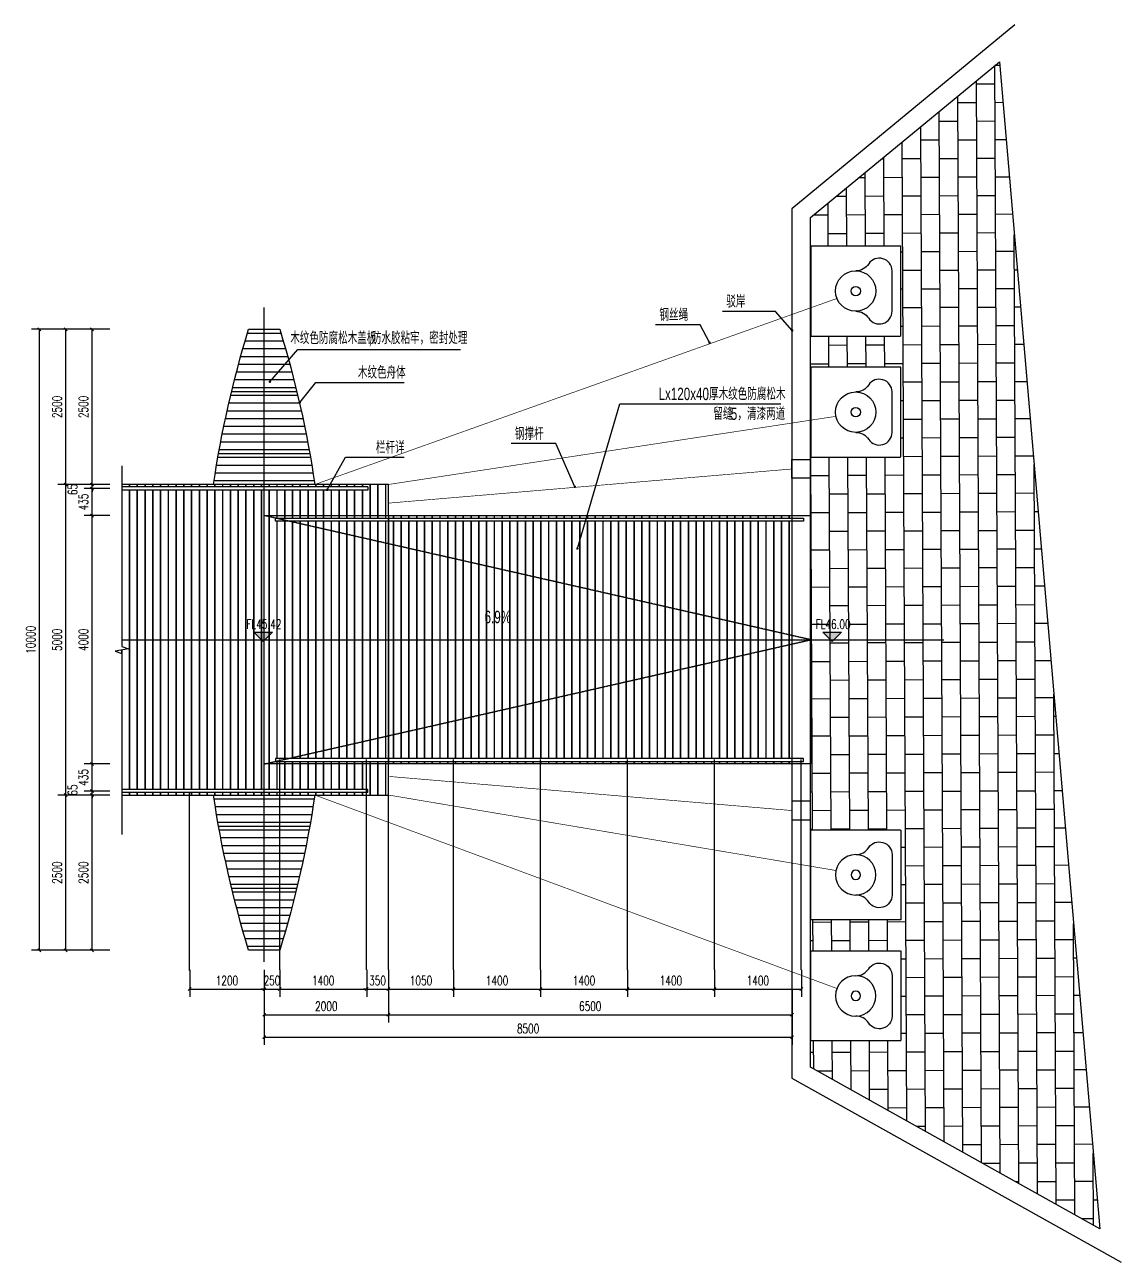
# Model space of a CAD drawing. Extents: x 1332 to 175445, y 256143 to 386027.
# Drawn here: x 98313 to 115971, y 284776 to 304703 of the extents above; entities that cross this region are included whole.
import ezdxf

# ---------------------------------------------------------------- set-up
doc = ezdxf.new("R2010")
doc.units = 0
doc.header["$LTSCALE"] = 10
doc.header["$MEASUREMENT"] = 0
doc.linetypes.add('DASH', pattern=[0.35, 0.25, -0.1])
doc.linetypes.add('DOTE', pattern=[2.42, 2, -0.2, 0.02, -0.2])
for name, color, linetype in [('0-立面细', 2, 'Continuous'), ('00-Palm-波打线', 11, 'Continuous'), ('00-园建', 4, 'Continuous'), ('00-填充', 8, 'Continuous'), ('00-立面细', 2, 'Continuous'), ('DIM_ELEV', 3, 'Continuous'), ('DIM_LEAD', 3, 'Continuous'), ('DIM_SYMB', 3, 'Continuous'), ('DOTE', 1, 'DOTE'), ('HD-05铺装分隔线', 33, 'Continuous'), ('HD-11填充', 8, 'Continuous'), ('PUB_DIM', 3, 'Continuous'), ('PUB_TEXT', 7, 'Continuous')]:
    doc.layers.add(name, color=color, linetype=linetype)
doc.styles.add('_TCH_DIM', font='SIMPLEX', dxfattribs={"bigfont": 'GBCBIG'})
doc.styles.add('_TCH_DIM_T3', font='SIMPLEX', dxfattribs={"width": 0.705882, "bigfont": 'GBCBIG'})
doc.styles.add('PALMstyle', font='HAIWENRS', dxfattribs={"width": 0.7, "bigfont": 'HZTXT'})
doc.dimstyles.new('_TCH_ARCH&&50', dxfattribs={"dimtxt": 148.75, "dimasz": 50, "dimexe": 125, "dimexo": 150, "dimgap": 63.125, "dimtad": 1, "dimdec": 0, "dimrnd": 5, "dimzin": 0, "dimdsep": 46, "dimtxsty": '_TCH_DIM_T3', "dimblk": 'ARCHTICK', "dimcen": 0.09, "dimclrt": 7, "dimazin": 2, "dimtfac": 1, "dimtdec": 0, "dimtix": 1, "dimtmove": 2, "dimatfit": 3, "dimfxl": 0, "dimtolj": 1, "dimtzin": 0, "dimarcsym": 0})

# ---------------------------------------------------------------- blocks, each defined once
blk = doc.blocks.new('xcz')
at = {"layer": '00-园建'}
blk.add_lwpolyline([(0, -325, -0.252264), (209, -438, 0.744244), (585, -325), (585, 325, 0.744244), (209, 438, -0.252264), (0, 325, 11.247225)], format="xyb", dxfattribs=at)
for radius in [325, 75]:
    blk.add_circle((0, 0), radius, dxfattribs=at)
blk = doc.blocks.new('_ArchTick')
at = {"color": 0, "linetype": 'ByBlock', "const_width": 0.4}
blk.add_lwpolyline([(-0.5, -0.5), (0.5, 0.5)], dxfattribs=at)
blk = doc.blocks.new('*D176')
at = {"layer": 'Defpoints', "color": 0, "transparency": 16777216}
for p in [(99396, 292299), (99833, 292299), (99833, 289799)]:
    blk.add_point(p, dxfattribs=at)
at = {"layer": 'PUB_DIM', "color": 0, "lineweight": -2, "transparency": 16777216}
for p, q in [((99683, 292299), (99271, 292299)), ((99396, 289799), (99396, 292299)), ((99683, 289799), (99271, 289799))]:
    blk.add_line(p, q, dxfattribs=at)
at = {"layer": 'PUB_DIM', "color": 0, "lineweight": -2, "transparency": 16777216, "xscale": 50, "yscale": 50, "zscale": 50}
for p, rotation in [((99396, 292299), 90), ((99396, 289799), 270)]:
    blk.add_blockref('_ArchTick', p, dxfattribs=dict(at, rotation=rotation))
at = {"layer": 'PUB_DIM', "color": 7, "transparency": 16777216, "insert": (99258, 291049), "char_height": 148.8, "attachment_point": 5, "rotation": 90, "style": '_TCH_DIM_T3'}
blk.add_mtext('\\A1;2500', dxfattribs=at)
blk = doc.blocks.new('*D177')
at = {"layer": 'Defpoints', "color": 0, "transparency": 16777216}
for p in [(99396, 292364), (99833, 292364), (99833, 292299)]:
    blk.add_point(p, dxfattribs=at)
at = {"layer": 'PUB_DIM', "color": 0, "lineweight": -2, "transparency": 16777216}
for p, q in [((99683, 292364), (99271, 292364)), ((99396, 292364), (99396, 292414)), ((99396, 292299), (99396, 292364)), ((99683, 292299), (99271, 292299)), ((99396, 292299), (99396, 292249))]:
    blk.add_line(p, q, dxfattribs=at)
at = {"layer": 'PUB_DIM', "color": 0, "lineweight": -2, "transparency": 16777216, "xscale": 50, "yscale": 50, "zscale": 50}
for p, rotation in [((99396, 292364), 270), ((99396, 292299), 90)]:
    blk.add_blockref('_ArchTick', p, dxfattribs=dict(at, rotation=rotation))
at = {"layer": 'PUB_DIM', "color": 7, "transparency": 16777216, "insert": (99083, 292379), "char_height": 148.8, "attachment_point": 5, "rotation": 90, "style": '_TCH_DIM_T3'}
blk.add_mtext('\\A1;65', dxfattribs=at)
blk = doc.blocks.new('*D178')
at = {"layer": 'Defpoints', "color": 0, "transparency": 16777216}
for p in [(99396, 292799), (99833, 292799), (99833, 292364)]:
    blk.add_point(p, dxfattribs=at)
at = {"layer": 'PUB_DIM', "color": 0, "lineweight": -2, "transparency": 16777216}
for p, q in [((99683, 292799), (99271, 292799)), ((99396, 292364), (99396, 292799)), ((99683, 292364), (99271, 292364))]:
    blk.add_line(p, q, dxfattribs=at)
at = {"layer": 'PUB_DIM', "color": 0, "lineweight": -2, "transparency": 16777216, "xscale": 50, "yscale": 50, "zscale": 50}
for p, rotation in [((99396, 292799), 90), ((99396, 292364), 270)]:
    blk.add_blockref('_ArchTick', p, dxfattribs=dict(at, rotation=rotation))
at = {"layer": 'PUB_DIM', "color": 7, "transparency": 16777216, "insert": (99258, 292582), "char_height": 148.8, "attachment_point": 5, "rotation": 90, "style": '_TCH_DIM_T3'}
blk.add_mtext('\\A1;435', dxfattribs=at)
blk = doc.blocks.new('*D179')
at = {"layer": 'Defpoints', "color": 0, "transparency": 16777216}
for p in [(99396, 296799), (99833, 296799), (99833, 292799)]:
    blk.add_point(p, dxfattribs=at)
at = {"layer": 'PUB_DIM', "color": 0, "lineweight": -2, "transparency": 16777216}
for p, q in [((99683, 296799), (99271, 296799)), ((99396, 292799), (99396, 296799)), ((99683, 292799), (99271, 292799))]:
    blk.add_line(p, q, dxfattribs=at)
at = {"layer": 'PUB_DIM', "color": 0, "lineweight": -2, "transparency": 16777216, "xscale": 50, "yscale": 50, "zscale": 50}
for p, rotation in [((99396, 296799), 90), ((99396, 292799), 270)]:
    blk.add_blockref('_ArchTick', p, dxfattribs=dict(at, rotation=rotation))
at = {"layer": 'PUB_DIM', "color": 7, "transparency": 16777216, "insert": (99258, 294799), "char_height": 148.8, "attachment_point": 5, "rotation": 90, "style": '_TCH_DIM_T3'}
blk.add_mtext('\\A1;4000', dxfattribs=at)
blk = doc.blocks.new('*D180')
at = {"layer": 'Defpoints', "color": 0, "transparency": 16777216}
for p in [(99396, 297234), (99833, 297234), (99833, 296799)]:
    blk.add_point(p, dxfattribs=at)
at = {"layer": 'PUB_DIM', "color": 0, "lineweight": -2, "transparency": 16777216}
for p, q in [((99683, 297234), (99271, 297234)), ((99396, 296799), (99396, 297234)), ((99683, 296799), (99271, 296799))]:
    blk.add_line(p, q, dxfattribs=at)
at = {"layer": 'PUB_DIM', "color": 0, "lineweight": -2, "transparency": 16777216, "xscale": 50, "yscale": 50, "zscale": 50}
for p, rotation in [((99396, 297234), 90), ((99396, 296799), 270)]:
    blk.add_blockref('_ArchTick', p, dxfattribs=dict(at, rotation=rotation))
at = {"layer": 'PUB_DIM', "color": 7, "transparency": 16777216, "insert": (99258, 297017), "char_height": 148.8, "attachment_point": 5, "rotation": 90, "style": '_TCH_DIM_T3'}
blk.add_mtext('\\A1;435', dxfattribs=at)
blk = doc.blocks.new('*D181')
at = {"layer": 'Defpoints', "color": 0, "transparency": 16777216}
for p in [(99396, 297299), (99833, 297299), (99833, 297234)]:
    blk.add_point(p, dxfattribs=at)
at = {"layer": 'PUB_DIM', "color": 0, "lineweight": -2, "transparency": 16777216}
for p, q in [((99396, 297299), (99396, 297349)), ((99683, 297299), (99271, 297299)), ((99683, 297234), (99271, 297234)), ((99396, 297234), (99396, 297299)), ((99396, 297234), (99396, 297184))]:
    blk.add_line(p, q, dxfattribs=at)
at = {"layer": 'PUB_DIM', "color": 0, "lineweight": -2, "transparency": 16777216, "xscale": 50, "yscale": 50, "zscale": 50}
for p, rotation in [((99396, 297299), 270), ((99396, 297234), 90)]:
    blk.add_blockref('_ArchTick', p, dxfattribs=dict(at, rotation=rotation))
at = {"layer": 'PUB_DIM', "color": 7, "transparency": 16777216, "insert": (99083, 297219), "char_height": 148.8, "attachment_point": 5, "rotation": 90, "style": '_TCH_DIM_T3'}
blk.add_mtext('\\A1;65', dxfattribs=at)
blk = doc.blocks.new('*D182')
at = {"layer": 'Defpoints', "color": 0, "transparency": 16777216}
for p in [(99396, 299799), (99833, 299799), (99833, 297299)]:
    blk.add_point(p, dxfattribs=at)
at = {"layer": 'PUB_DIM', "color": 0, "lineweight": -2, "transparency": 16777216}
for p, q in [((99683, 299799), (99271, 299799)), ((99396, 297299), (99396, 299799)), ((99683, 297299), (99271, 297299))]:
    blk.add_line(p, q, dxfattribs=at)
at = {"layer": 'PUB_DIM', "color": 0, "lineweight": -2, "transparency": 16777216, "xscale": 50, "yscale": 50, "zscale": 50}
for p, rotation in [((99396, 299799), 90), ((99396, 297299), 270)]:
    blk.add_blockref('_ArchTick', p, dxfattribs=dict(at, rotation=rotation))
at = {"layer": 'PUB_DIM', "color": 7, "transparency": 16777216, "insert": (99258, 298549), "char_height": 148.8, "attachment_point": 5, "rotation": 90, "style": '_TCH_DIM_T3'}
blk.add_mtext('\\A1;2500', dxfattribs=at)
blk = doc.blocks.new('*D183')
at = {"layer": 'Defpoints', "color": 0, "transparency": 16777216}
for p in [(98972, 299799), (99833, 299799), (99833, 297299)]:
    blk.add_point(p, dxfattribs=at)
at = {"layer": 'PUB_DIM', "color": 0, "lineweight": -2, "transparency": 16777216}
for p, q in [((99683, 299799), (98847, 299799)), ((98972, 297299), (98972, 299799)), ((99683, 297299), (98847, 297299))]:
    blk.add_line(p, q, dxfattribs=at)
at = {"layer": 'PUB_DIM', "color": 0, "lineweight": -2, "transparency": 16777216, "xscale": 50, "yscale": 50, "zscale": 50}
for p, rotation in [((98972, 299799), 90), ((98972, 297299), 270)]:
    blk.add_blockref('_ArchTick', p, dxfattribs=dict(at, rotation=rotation))
at = {"layer": 'PUB_DIM', "color": 7, "transparency": 16777216, "insert": (98834, 298549), "char_height": 148.8, "attachment_point": 5, "rotation": 90, "style": '_TCH_DIM_T3'}
blk.add_mtext('\\A1;2500', dxfattribs=at)
blk = doc.blocks.new('*D184')
at = {"layer": 'Defpoints', "color": 0, "transparency": 16777216}
for p in [(98972, 297299), (99833, 297299), (99833, 292299)]:
    blk.add_point(p, dxfattribs=at)
at = {"layer": 'PUB_DIM', "color": 0, "lineweight": -2, "transparency": 16777216}
for p, q in [((99683, 297299), (98847, 297299)), ((98972, 292299), (98972, 297299)), ((99683, 292299), (98847, 292299))]:
    blk.add_line(p, q, dxfattribs=at)
at = {"layer": 'PUB_DIM', "color": 0, "lineweight": -2, "transparency": 16777216, "xscale": 50, "yscale": 50, "zscale": 50}
for p, rotation in [((98972, 297299), 90), ((98972, 292299), 270)]:
    blk.add_blockref('_ArchTick', p, dxfattribs=dict(at, rotation=rotation))
at = {"layer": 'PUB_DIM', "color": 7, "transparency": 16777216, "insert": (98834, 294799), "char_height": 148.8, "attachment_point": 5, "rotation": 90, "style": '_TCH_DIM_T3'}
blk.add_mtext('\\A1;5000', dxfattribs=at)
blk = doc.blocks.new('*D185')
at = {"layer": 'Defpoints', "color": 0, "transparency": 16777216}
for p in [(98972, 292299), (99833, 292299), (99833, 289799)]:
    blk.add_point(p, dxfattribs=at)
at = {"layer": 'PUB_DIM', "color": 0, "lineweight": -2, "transparency": 16777216}
for p, q in [((99683, 292299), (98847, 292299)), ((98972, 289799), (98972, 292299)), ((99683, 289799), (98847, 289799))]:
    blk.add_line(p, q, dxfattribs=at)
at = {"layer": 'PUB_DIM', "color": 0, "lineweight": -2, "transparency": 16777216, "xscale": 50, "yscale": 50, "zscale": 50}
for p, rotation in [((98972, 292299), 90), ((98972, 289799), 270)]:
    blk.add_blockref('_ArchTick', p, dxfattribs=dict(at, rotation=rotation))
at = {"layer": 'PUB_DIM', "color": 7, "transparency": 16777216, "insert": (98834, 291049), "char_height": 148.8, "attachment_point": 5, "rotation": 90, "style": '_TCH_DIM_T3'}
blk.add_mtext('\\A1;2500', dxfattribs=at)
blk = doc.blocks.new('*D186')
at = {"layer": 'Defpoints', "color": 0, "transparency": 16777216}
for p in [(104169, 289327), (110669, 289327), (110669, 288762)]:
    blk.add_point(p, dxfattribs=at)
at = {"layer": 'PUB_DIM', "color": 0, "lineweight": -2, "transparency": 16777216}
for p, q in [((104169, 289177), (104169, 288637)), ((110669, 289177), (110669, 288637)), ((104169, 288762), (110669, 288762))]:
    blk.add_line(p, q, dxfattribs=at)
at = {"layer": 'PUB_DIM', "color": 0, "lineweight": -2, "transparency": 16777216, "xscale": 50, "yscale": 50, "zscale": 50, "rotation": 180}
blk.add_blockref('_ArchTick', (104169, 288762), dxfattribs=at)
at = {"layer": 'PUB_DIM', "color": 0, "lineweight": -2, "transparency": 16777216, "xscale": 50, "yscale": 50, "zscale": 50}
blk.add_blockref('_ArchTick', (110669, 288762), dxfattribs=at)
at = {"layer": 'PUB_DIM', "color": 7, "transparency": 16777216, "insert": (107419, 288899), "char_height": 148.8, "attachment_point": 5, "style": '_TCH_DIM_T3'}
blk.add_mtext('\\A1;6500', dxfattribs=at)
blk = doc.blocks.new('*D187')
at = {"layer": 'Defpoints', "color": 0, "transparency": 16777216}
for p in [(102169, 289327), (104169, 289327), (104169, 288762)]:
    blk.add_point(p, dxfattribs=at)
at = {"layer": 'PUB_DIM', "color": 0, "lineweight": -2, "transparency": 16777216}
for p, q in [((102169, 289177), (102169, 288637)), ((104169, 289177), (104169, 288637)), ((102169, 288762), (104169, 288762))]:
    blk.add_line(p, q, dxfattribs=at)
at = {"layer": 'PUB_DIM', "color": 0, "lineweight": -2, "transparency": 16777216, "xscale": 50, "yscale": 50, "zscale": 50, "rotation": 180}
blk.add_blockref('_ArchTick', (102169, 288762), dxfattribs=at)
at = {"layer": 'PUB_DIM', "color": 0, "lineweight": -2, "transparency": 16777216, "xscale": 50, "yscale": 50, "zscale": 50}
blk.add_blockref('_ArchTick', (104169, 288762), dxfattribs=at)
at = {"layer": 'PUB_DIM', "color": 7, "transparency": 16777216, "insert": (103169, 288899), "char_height": 148.8, "attachment_point": 5, "style": '_TCH_DIM_T3'}
blk.add_mtext('\\A1;2000', dxfattribs=at)
blk = doc.blocks.new('*D188')
at = {"layer": 'Defpoints', "color": 0, "transparency": 16777216}
for p in [(102169, 288855), (110669, 288855), (110669, 288400)]:
    blk.add_point(p, dxfattribs=at)
at = {"layer": 'PUB_DIM', "color": 0, "lineweight": -2, "transparency": 16777216}
for p, q in [((102169, 288705), (102169, 288275)), ((110669, 288705), (110669, 288275)), ((102169, 288400), (110669, 288400))]:
    blk.add_line(p, q, dxfattribs=at)
at = {"layer": 'PUB_DIM', "color": 0, "lineweight": -2, "transparency": 16777216, "xscale": 50, "yscale": 50, "zscale": 50, "rotation": 180}
blk.add_blockref('_ArchTick', (102169, 288400), dxfattribs=at)
at = {"layer": 'PUB_DIM', "color": 0, "lineweight": -2, "transparency": 16777216, "xscale": 50, "yscale": 50, "zscale": 50}
blk.add_blockref('_ArchTick', (110669, 288400), dxfattribs=at)
at = {"layer": 'PUB_DIM', "color": 7, "transparency": 16777216, "insert": (106419, 288538), "char_height": 148.8, "attachment_point": 5, "style": '_TCH_DIM_T3'}
blk.add_mtext('\\A1;8500', dxfattribs=at)
blk = doc.blocks.new('*D189')
at = {"layer": 'Defpoints', "color": 0, "transparency": 16777216}
for p in [(100969, 289635), (102169, 289635), (102169, 289175)]:
    blk.add_point(p, dxfattribs=at)
at = {"layer": 'PUB_DIM', "color": 0, "lineweight": -2, "transparency": 16777216}
for p, q in [((100969, 289485), (100969, 289050)), ((102169, 289485), (102169, 289050)), ((100969, 289175), (102169, 289175))]:
    blk.add_line(p, q, dxfattribs=at)
at = {"layer": 'PUB_DIM', "color": 0, "lineweight": -2, "transparency": 16777216, "xscale": 50, "yscale": 50, "zscale": 50, "rotation": 180}
blk.add_blockref('_ArchTick', (100969, 289175), dxfattribs=at)
at = {"layer": 'PUB_DIM', "color": 0, "lineweight": -2, "transparency": 16777216, "xscale": 50, "yscale": 50, "zscale": 50}
blk.add_blockref('_ArchTick', (102169, 289175), dxfattribs=at)
at = {"layer": 'PUB_DIM', "color": 7, "transparency": 16777216, "insert": (101569, 289312), "char_height": 148.8, "attachment_point": 5, "style": '_TCH_DIM_T3'}
blk.add_mtext('\\A1;1200', dxfattribs=at)
blk = doc.blocks.new('*D190')
at = {"layer": 'Defpoints', "color": 0, "transparency": 16777216}
for p in [(102169, 289635), (102419, 289635), (102419, 289175)]:
    blk.add_point(p, dxfattribs=at)
at = {"layer": 'PUB_DIM', "color": 0, "lineweight": -2, "transparency": 16777216}
for p, q in [((102169, 289485), (102169, 289050)), ((102419, 289485), (102419, 289050)), ((102169, 289175), (102119, 289175)), ((102169, 289175), (102419, 289175)), ((102419, 289175), (102469, 289175))]:
    blk.add_line(p, q, dxfattribs=at)
at = {"layer": 'PUB_DIM', "color": 0, "lineweight": -2, "transparency": 16777216, "xscale": 50, "yscale": 50, "zscale": 50}
blk.add_blockref('_ArchTick', (102169, 289175), dxfattribs=at)
at = {"layer": 'PUB_DIM', "color": 0, "lineweight": -2, "transparency": 16777216, "xscale": 50, "yscale": 50, "zscale": 50, "rotation": 180}
blk.add_blockref('_ArchTick', (102419, 289175), dxfattribs=at)
at = {"layer": 'PUB_DIM', "color": 7, "transparency": 16777216, "insert": (102294, 289312), "char_height": 148.8, "attachment_point": 5, "style": '_TCH_DIM_T3'}
blk.add_mtext('\\A1;250', dxfattribs=at)
blk = doc.blocks.new('*D191')
at = {"layer": 'Defpoints', "color": 0, "transparency": 16777216}
for p in [(102419, 289635), (103819, 289635), (103819, 289175)]:
    blk.add_point(p, dxfattribs=at)
at = {"layer": 'PUB_DIM', "color": 0, "lineweight": -2, "transparency": 16777216}
for p, q in [((102419, 289485), (102419, 289050)), ((103819, 289485), (103819, 289050)), ((102419, 289175), (103819, 289175))]:
    blk.add_line(p, q, dxfattribs=at)
at = {"layer": 'PUB_DIM', "color": 0, "lineweight": -2, "transparency": 16777216, "xscale": 50, "yscale": 50, "zscale": 50, "rotation": 180}
blk.add_blockref('_ArchTick', (102419, 289175), dxfattribs=at)
at = {"layer": 'PUB_DIM', "color": 0, "lineweight": -2, "transparency": 16777216, "xscale": 50, "yscale": 50, "zscale": 50}
blk.add_blockref('_ArchTick', (103819, 289175), dxfattribs=at)
at = {"layer": 'PUB_DIM', "color": 7, "transparency": 16777216, "insert": (103119, 289312), "char_height": 148.8, "attachment_point": 5, "style": '_TCH_DIM_T3'}
blk.add_mtext('\\A1;1400', dxfattribs=at)
blk = doc.blocks.new('*D192')
at = {"layer": 'Defpoints', "color": 0, "transparency": 16777216}
for p in [(103819, 289635), (104169, 289635), (104169, 289175)]:
    blk.add_point(p, dxfattribs=at)
at = {"layer": 'PUB_DIM', "color": 0, "lineweight": -2, "transparency": 16777216}
for p, q in [((103819, 289485), (103819, 289050)), ((104169, 289485), (104169, 289050)), ((103819, 289175), (103769, 289175)), ((103819, 289175), (104169, 289175)), ((104169, 289175), (104219, 289175))]:
    blk.add_line(p, q, dxfattribs=at)
at = {"layer": 'PUB_DIM', "color": 0, "lineweight": -2, "transparency": 16777216, "xscale": 50, "yscale": 50, "zscale": 50}
blk.add_blockref('_ArchTick', (103819, 289175), dxfattribs=at)
at = {"layer": 'PUB_DIM', "color": 0, "lineweight": -2, "transparency": 16777216, "xscale": 50, "yscale": 50, "zscale": 50, "rotation": 180}
blk.add_blockref('_ArchTick', (104169, 289175), dxfattribs=at)
at = {"layer": 'PUB_DIM', "color": 7, "transparency": 16777216, "insert": (103994, 289312), "char_height": 148.8, "attachment_point": 5, "style": '_TCH_DIM_T3'}
blk.add_mtext('\\A1;350', dxfattribs=at)
blk = doc.blocks.new('*D193')
at = {"layer": 'Defpoints', "color": 0, "transparency": 16777216}
for p in [(104169, 289635), (105219, 289635), (105219, 289175)]:
    blk.add_point(p, dxfattribs=at)
at = {"layer": 'PUB_DIM', "color": 0, "lineweight": -2, "transparency": 16777216}
for p, q in [((104169, 289485), (104169, 289050)), ((105219, 289485), (105219, 289050)), ((104169, 289175), (105219, 289175))]:
    blk.add_line(p, q, dxfattribs=at)
at = {"layer": 'PUB_DIM', "color": 0, "lineweight": -2, "transparency": 16777216, "xscale": 50, "yscale": 50, "zscale": 50, "rotation": 180}
blk.add_blockref('_ArchTick', (104169, 289175), dxfattribs=at)
at = {"layer": 'PUB_DIM', "color": 0, "lineweight": -2, "transparency": 16777216, "xscale": 50, "yscale": 50, "zscale": 50}
blk.add_blockref('_ArchTick', (105219, 289175), dxfattribs=at)
at = {"layer": 'PUB_DIM', "color": 7, "transparency": 16777216, "insert": (104694, 289312), "char_height": 148.8, "attachment_point": 5, "style": '_TCH_DIM_T3'}
blk.add_mtext('\\A1;1050', dxfattribs=at)
blk = doc.blocks.new('*D194')
at = {"layer": 'Defpoints', "color": 0, "transparency": 16777216}
for p in [(105219, 289635), (106619, 289635), (106619, 289175)]:
    blk.add_point(p, dxfattribs=at)
at = {"layer": 'PUB_DIM', "color": 0, "lineweight": -2, "transparency": 16777216}
for p, q in [((105219, 289485), (105219, 289050)), ((106619, 289485), (106619, 289050)), ((105219, 289175), (106619, 289175))]:
    blk.add_line(p, q, dxfattribs=at)
at = {"layer": 'PUB_DIM', "color": 0, "lineweight": -2, "transparency": 16777216, "xscale": 50, "yscale": 50, "zscale": 50, "rotation": 180}
blk.add_blockref('_ArchTick', (105219, 289175), dxfattribs=at)
at = {"layer": 'PUB_DIM', "color": 0, "lineweight": -2, "transparency": 16777216, "xscale": 50, "yscale": 50, "zscale": 50}
blk.add_blockref('_ArchTick', (106619, 289175), dxfattribs=at)
at = {"layer": 'PUB_DIM', "color": 7, "transparency": 16777216, "insert": (105919, 289312), "char_height": 148.8, "attachment_point": 5, "style": '_TCH_DIM_T3'}
blk.add_mtext('\\A1;1400', dxfattribs=at)
blk = doc.blocks.new('*D195')
at = {"layer": 'Defpoints', "color": 0, "transparency": 16777216}
for p in [(106619, 289635), (108019, 289635), (108019, 289175)]:
    blk.add_point(p, dxfattribs=at)
at = {"layer": 'PUB_DIM', "color": 0, "lineweight": -2, "transparency": 16777216}
for p, q in [((106619, 289485), (106619, 289050)), ((108019, 289485), (108019, 289050)), ((106619, 289175), (108019, 289175))]:
    blk.add_line(p, q, dxfattribs=at)
at = {"layer": 'PUB_DIM', "color": 0, "lineweight": -2, "transparency": 16777216, "xscale": 50, "yscale": 50, "zscale": 50, "rotation": 180}
blk.add_blockref('_ArchTick', (106619, 289175), dxfattribs=at)
at = {"layer": 'PUB_DIM', "color": 0, "lineweight": -2, "transparency": 16777216, "xscale": 50, "yscale": 50, "zscale": 50}
blk.add_blockref('_ArchTick', (108019, 289175), dxfattribs=at)
at = {"layer": 'PUB_DIM', "color": 7, "transparency": 16777216, "insert": (107319, 289312), "char_height": 148.8, "attachment_point": 5, "style": '_TCH_DIM_T3'}
blk.add_mtext('\\A1;1400', dxfattribs=at)
blk = doc.blocks.new('*D196')
at = {"layer": 'Defpoints', "color": 0, "transparency": 16777216}
for p in [(108019, 289635), (109419, 289635), (109419, 289175)]:
    blk.add_point(p, dxfattribs=at)
at = {"layer": 'PUB_DIM', "color": 0, "lineweight": -2, "transparency": 16777216}
for p, q in [((108019, 289485), (108019, 289050)), ((109419, 289485), (109419, 289050)), ((108019, 289175), (109419, 289175))]:
    blk.add_line(p, q, dxfattribs=at)
at = {"layer": 'PUB_DIM', "color": 0, "lineweight": -2, "transparency": 16777216, "xscale": 50, "yscale": 50, "zscale": 50, "rotation": 180}
blk.add_blockref('_ArchTick', (108019, 289175), dxfattribs=at)
at = {"layer": 'PUB_DIM', "color": 0, "lineweight": -2, "transparency": 16777216, "xscale": 50, "yscale": 50, "zscale": 50}
blk.add_blockref('_ArchTick', (109419, 289175), dxfattribs=at)
at = {"layer": 'PUB_DIM', "color": 7, "transparency": 16777216, "insert": (108719, 289312), "char_height": 148.8, "attachment_point": 5, "style": '_TCH_DIM_T3'}
blk.add_mtext('\\A1;1400', dxfattribs=at)
blk = doc.blocks.new('*D197')
at = {"layer": 'Defpoints', "color": 0, "transparency": 16777216}
for p in [(109419, 289635), (110819, 289635), (110819, 289175)]:
    blk.add_point(p, dxfattribs=at)
at = {"layer": 'PUB_DIM', "color": 0, "lineweight": -2, "transparency": 16777216}
for p, q in [((109419, 289485), (109419, 289050)), ((110819, 289485), (110819, 289050)), ((109419, 289175), (110819, 289175))]:
    blk.add_line(p, q, dxfattribs=at)
at = {"layer": 'PUB_DIM', "color": 0, "lineweight": -2, "transparency": 16777216, "xscale": 50, "yscale": 50, "zscale": 50, "rotation": 180}
blk.add_blockref('_ArchTick', (109419, 289175), dxfattribs=at)
at = {"layer": 'PUB_DIM', "color": 0, "lineweight": -2, "transparency": 16777216, "xscale": 50, "yscale": 50, "zscale": 50}
blk.add_blockref('_ArchTick', (110819, 289175), dxfattribs=at)
at = {"layer": 'PUB_DIM', "color": 7, "transparency": 16777216, "insert": (110119, 289312), "char_height": 148.8, "attachment_point": 5, "style": '_TCH_DIM_T3'}
blk.add_mtext('\\A1;1400', dxfattribs=at)
blk = doc.blocks.new('*D235')
at = {"layer": 'Defpoints', "color": 0, "transparency": 16777216}
for p in [(98548, 299799), (99409, 299799), (99409, 289799)]:
    blk.add_point(p, dxfattribs=at)
at = {"layer": 'PUB_DIM', "color": 0, "lineweight": -2, "transparency": 16777216}
for p, q in [((99259, 299799), (98423, 299799)), ((98548, 289799), (98548, 299799)), ((99259, 289799), (98423, 289799))]:
    blk.add_line(p, q, dxfattribs=at)
at = {"layer": 'PUB_DIM', "color": 0, "lineweight": -2, "transparency": 16777216, "xscale": 50, "yscale": 50, "zscale": 50}
for p, rotation in [((98548, 299799), 90), ((98548, 289799), 270)]:
    blk.add_blockref('_ArchTick', p, dxfattribs=dict(at, rotation=rotation))
at = {"layer": 'PUB_DIM', "color": 7, "transparency": 16777216, "insert": (98410, 294799), "char_height": 148.8, "attachment_point": 5, "rotation": 90, "style": '_TCH_DIM_T3'}
blk.add_mtext('\\A1;10000', dxfattribs=at)

msp = doc.modelspace()

# ---------------------------------------------------------------- hatches: boundary and pattern name
at = {"layer": '00-Palm-波打线'}
h = msp.add_hatch(dxfattribs=at)
h.set_pattern_fill('_USER', color=8, scale=125, pattern_type=0)
h.set_pattern_definition([(0, (177976.17, 215112.98), (0, 125), [])])
edge = h.paths.add_edge_path()
edge.add_line((102984.2, 292299.4), (101352.9, 292299.4))
edge.add_arc((118210.2, 294799.4), 17041.7, 188.43569, 197.06153)
edge.add_line((101918.5, 289799.4), (102418.5, 289799.4))
edge.add_arc((86126.9, 294799.4), 17041.7, 342.93847, 351.56431)
edge = h.paths.add_edge_path()
edge.add_line((101352.9, 297299.4), (102984.2, 297299.4))
edge.add_arc((86126.9, 294799.4), 17041.7, 8.43569, 17.06153)
edge.add_line((102418.5, 299799.4), (101918.5, 299799.4))
edge.add_arc((118210.2, 294799.4), 17041.7, 162.93847, 171.56431)
h = msp.add_hatch(dxfattribs=at)
h.set_pattern_fill('_USER', color=8, scale=125, angle=90, pattern_type=0)
h.set_pattern_definition([(90, (0, 0), (-125, 8e-15), [])])
h.paths.add_polyline_path([(110668.5, 296709.4), (109488.5, 296709.4), (109488.5, 296709.4), (109348.5, 296709.4), (109348.5, 296709.4), (108088.5, 296709.4), (108088.5, 296709.4), (107948.5, 296709.4), (107948.5, 296709.4), (106688.5, 296709.4), (106688.5, 296709.4), (106548.5, 296709.4), (106548.5, 296709.4), (105288.5, 296709.4), (105288.5, 296709.4), (105148.5, 296709.4), (105148.5, 296709.4), (104168.5, 296709.4), (104168.5, 292889.4), (105148.5, 292889.4), (105148.5, 292889.4), (105288.5, 292889.4), (105288.5, 292889.4), (106548.5, 292889.4), (106548.5, 292889.4), (106688.5, 292889.4), (106688.5, 292889.4), (107948.5, 292889.4), (107948.5, 292889.4), (108088.5, 292889.4), (108088.5, 292889.4), (109348.5, 292889.4), (109348.5, 292889.4), (109488.5, 292889.4), (109488.5, 292889.4), (110668.5, 292889.4)])
h.paths.add_polyline_path([(104168.5, 296709.4), (103888.5, 296709.4), (103748.5, 296709.4), (103748.5, 296709.4), (102488.5, 296709.4), (102488.5, 296709.4), (102348.5, 296709.4), (102348.5, 296759.4), (102488.5, 296759.4), (102488.5, 296759.4), (103748.5, 296759.4), (103748.5, 296759.4), (103888.5, 296759.4), (104168.5, 296759.4), (104168.5, 296799.4), (102168.5, 296799.4), (102168.5, 292799.4), (104168.5, 292799.4), (104168.5, 292839.4), (103888.5, 292839.4), (103888.5, 292839.4), (103748.5, 292839.4), (103748.5, 292839.4), (102488.5, 292839.4), (102488.5, 292839.4), (102348.5, 292839.4), (102348.5, 292889.4), (102488.5, 292889.4), (102488.5, 292889.4), (103748.5, 292889.4), (103748.5, 292889.4), (103888.5, 292889.4), (104168.5, 292889.4)])
h.paths.add_polyline_path([(102168.5, 296799.4), (104168.5, 296799.4), (104168.5, 297299.4), (99876.1, 297299.4), (99876.1, 297209.4), (100898.5, 297209.4), (100898.5, 297259.4), (101038.5, 297259.4), (101038.5, 297259.4), (102298.5, 297259.4), (102298.5, 297259.4), (102438.5, 297259.4), (102438.5, 297259.4), (103698.5, 297259.4), (103698.5, 297259.4), (103838.5, 297259.4), (103838.5, 297209.4), (103698.5, 297209.4), (103698.5, 297209.4), (102438.5, 297209.4), (102438.5, 297209.4), (102298.5, 297209.4), (102298.5, 297209.4), (101038.5, 297209.4), (101038.5, 297209.4), (100898.5, 297209.4), (100898.5, 297259.4), (99876.1, 297259.4), (99876.1, 294689.1), (99981.1, 294650.9), (99771.1, 294613.8), (99876.1, 294576.6), (99876.1, 292389.4), (100898.5, 292389.4), (100898.5, 292389.4), (101038.5, 292389.4), (101038.5, 292389.4), (102298.5, 292389.4), (102298.5, 292389.4), (102438.5, 292389.4), (102438.5, 292389.4), (103698.5, 292389.4), (103698.5, 292389.4), (103838.5, 292389.4), (103838.5, 292339.4), (103698.5, 292339.4), (103698.5, 292339.4), (102438.5, 292339.4), (102438.5, 292339.4), (102298.5, 292339.4), (102298.5, 292339.4), (101038.5, 292339.4), (101038.5, 292339.4), (100898.5, 292339.4), (100898.5, 292339.4), (99876.1, 292339.4), (99876.1, 292299.4), (104168.5, 292299.4), (104168.5, 292799.4), (102168.5, 292799.4)])
h.paths.add_polyline_path([(110668.5, 296799.4), (104168.5, 296799.4), (104168.5, 296759.4), (105148.5, 296759.4), (105148.5, 296759.4), (105288.5, 296759.4), (105288.5, 296759.4), (106548.5, 296759.4), (106548.5, 296759.4), (106688.5, 296759.4), (106688.5, 296759.4), (107948.5, 296759.4), (107948.5, 296759.4), (108088.5, 296759.4), (108088.5, 296759.4), (109348.5, 296759.4), (109348.5, 296759.4), (109488.5, 296759.4), (109488.5, 296759.4), (110668.5, 296759.4)])
h.paths.add_polyline_path([(110668.5, 292839.4), (109488.5, 292839.4), (109488.5, 292839.4), (109348.5, 292839.4), (109348.5, 292839.4), (108088.5, 292839.4), (108088.5, 292839.4), (107948.5, 292839.4), (107948.5, 292839.4), (106688.5, 292839.4), (106688.5, 292839.4), (106548.5, 292839.4), (106548.5, 292839.4), (105288.5, 292839.4), (105288.5, 292839.4), (105148.5, 292839.4), (105148.5, 292839.4), (104168.5, 292839.4), (104168.5, 292799.4), (110668.5, 292799.4)])
h = msp.add_hatch(dxfattribs=at)
h.set_pattern_fill('_USER', color=8, scale=125, angle=90, pattern_type=0)
h.set_pattern_definition([(90, (5, 0), (-125, 8e-15), [])])
h.paths.add_polyline_path([(110673.5, 296709.4), (109493.5, 296709.4), (109493.5, 296709.4), (109353.5, 296709.4), (109353.5, 296709.4), (108093.5, 296709.4), (108093.5, 296709.4), (107953.5, 296709.4), (107953.5, 296709.4), (106693.5, 296709.4), (106693.5, 296709.4), (106553.5, 296709.4), (106553.5, 296709.4), (105293.5, 296709.4), (105293.5, 296709.4), (105153.5, 296709.4), (105153.5, 296709.4), (104173.5, 296709.4), (104173.5, 292889.4), (105153.5, 292889.4), (105153.5, 292889.4), (105293.5, 292889.4), (105293.5, 292889.4), (106553.5, 292889.4), (106553.5, 292889.4), (106693.5, 292889.4), (106693.5, 292889.4), (107953.5, 292889.4), (107953.5, 292889.4), (108093.5, 292889.4), (108093.5, 292889.4), (109353.5, 292889.4), (109353.5, 292889.4), (109493.5, 292889.4), (109493.5, 292889.4), (110673.5, 292889.4)])
h.paths.add_polyline_path([(104173.5, 296709.4), (103893.5, 296709.4), (103753.5, 296709.4), (103753.5, 296709.4), (102493.5, 296709.4), (102493.5, 296709.4), (102353.5, 296709.4), (102353.5, 296759.4), (102493.5, 296759.4), (102493.5, 296759.4), (103753.5, 296759.4), (103753.5, 296759.4), (103893.5, 296759.4), (104173.5, 296759.4), (104173.5, 296799.4), (102173.5, 296799.4), (102173.5, 292799.4), (104173.5, 292799.4), (104173.5, 292839.4), (103893.5, 292839.4), (103888.5, 292839.4), (103748.5, 292839.4), (103753.5, 292839.4), (102493.5, 292839.4), (102488.5, 292839.4), (102348.5, 292839.4), (102353.5, 292889.4), (102493.5, 292889.4), (102493.5, 292889.4), (103753.5, 292889.4), (103753.5, 292889.4), (103893.5, 292889.4), (104173.5, 292889.4)])
h.paths.add_polyline_path([(102173.5, 296799.4), (104173.5, 296799.4), (104173.5, 297299.4), (99881.1, 297299.4), (99881.1, 297259.4), (100903.5, 297259.4), (100903.5, 297259.4), (101043.5, 297259.4), (101043.5, 297259.4), (102303.5, 297259.4), (102303.5, 297259.4), (102443.5, 297259.4), (102443.5, 297259.4), (103703.5, 297259.4), (103703.5, 297259.4), (103838.5, 297259.4), (103838.5, 297209.4), (103703.5, 297209.4), (103703.5, 297209.4), (102443.5, 297209.4), (102443.5, 297209.4), (102303.5, 297209.4), (102303.5, 297209.4), (101043.5, 297209.4), (101043.5, 297209.4), (100903.5, 297209.4), (100903.5, 297209.4), (99881.1, 297209.4), (99881.1, 294689.1), (99986.1, 294650.9), (99776.1, 294613.8), (99881.1, 294576.6), (99881.1, 292389.4), (100903.5, 292389.4), (100903.5, 292389.4), (101043.5, 292389.4), (101043.5, 292389.4), (102303.5, 292389.4), (102303.5, 292389.4), (102443.5, 292389.4), (102443.5, 292389.4), (103703.5, 292389.4), (103703.5, 292389.4), (103843.5, 292389.4), (103843.5, 292339.4), (103703.5, 292339.4), (103703.5, 292339.4), (102443.5, 292339.4), (102443.5, 292339.4), (102303.5, 292339.4), (102303.5, 292339.4), (101043.5, 292339.4), (101043.5, 292339.4), (100903.5, 292339.4), (100903.5, 292339.4), (99881.1, 292339.4), (99881.1, 292299.4), (104173.5, 292299.4), (104173.5, 292799.4), (102173.5, 292799.4)])
h.paths.add_polyline_path([(110673.5, 296799.4), (104173.5, 296799.4), (104173.5, 296759.4), (105153.5, 296759.4), (105153.5, 296759.4), (105293.5, 296759.4), (105293.5, 296759.4), (106553.5, 296759.4), (106553.5, 296759.4), (106693.5, 296759.4), (106693.5, 296759.4), (107953.5, 296759.4), (107953.5, 296759.4), (108093.5, 296759.4), (108093.5, 296759.4), (109353.5, 296759.4), (109353.5, 296759.4), (109493.5, 296759.4), (109493.5, 296759.4), (110673.5, 296759.4)])
h.paths.add_polyline_path([(110673.5, 292839.4), (109493.5, 292839.4), (109488.5, 292839.4), (109348.5, 292839.4), (109353.5, 292839.4), (108093.5, 292839.4), (108088.5, 292839.4), (107948.5, 292839.4), (107953.5, 292839.4), (106693.5, 292839.4), (106693.5, 292839.4), (106553.5, 292839.4), (106553.5, 292839.4), (105293.5, 292839.4), (105288.5, 292839.4), (105148.5, 292839.4), (105153.5, 292839.4), (104173.5, 292839.4), (104173.5, 292799.4), (110673.5, 292799.4)])
at = {"layer": 'DIM_ELEV'}
for points in [[(102151.3, 294773.1), (102001.3, 294923.1), (102301.3, 294923.1)], [(111316.8, 294773.1), (111166.8, 294923.1), (111466.8, 294923.1)]]:
    msp.add_hatch(color=256, dxfattribs=at).paths.add_polyline_path(points)
at = {"layer": 'HD-11填充'}
h = msp.add_hatch(dxfattribs=at)
h.set_pattern_fill('AR-B816', color=256, scale=247, angle=88.96439, double=1)
h.set_pattern_definition([(90.2793, (110969.56, 297739.43), (-299.633, -1.4606), []), (180.2793, (110969.56, 297739.43), (-298.1725, -301.094), [299.637, -299.637])])
h.paths.add_polyline_path([(115623.4, 285313.7), (110968.5, 287915.2), (110968.5, 301597.8), (114008.9, 304107.2)])
h.paths.add_polyline_path([(110969.6, 299689.4), (112419.6, 299689.4), (112419.6, 301139.4), (110969.6, 301139.4)], flags=16)
h.paths.add_polyline_path([(110969.6, 297739.4), (112419.6, 297739.4), (112419.6, 299189.4), (110969.6, 299189.4)], flags=16)
h.paths.add_polyline_path([(110969.6, 291739.4), (112419.6, 291739.4), (112419.6, 290289.4), (110969.6, 290289.4)], flags=16)
h.paths.add_polyline_path([(110969.6, 289789.4), (112419.6, 289789.4), (112419.6, 288339.4), (110969.6, 288339.4)], flags=16)

# ---------------------------------------------------------------- linework, layer by layer
at = {"layer": '0-立面细', "linetype": 'DASH'}
for points in [[(101644.6, 298799.4), (102692.4, 298799.4)], [(101434.7, 297799.4), (102902.4, 297799.4)], [(101434.7, 291799.4), (102902.4, 291799.4)], [(101644.6, 290799.4), (102692.4, 290799.4)]]:
    msp.add_lwpolyline(points, dxfattribs=at)
at = {"layer": '00-园建', "elevation": 36503}
msp.add_lwpolyline([(114258.8, 304702.5), (110668.5, 301739.2), (110668.5, 287739.2), (115970.7, 284775.9)], dxfattribs=at)
at = {"layer": '00-园建', "color": 251, "linetype": 'DASH', "true_color": 0x636466, "elevation": 36203}
for points in [[(110969.6, 299689.4), (112419.6, 299689.4), (112419.6, 301139.4), (110969.6, 301139.4)], [(110969.6, 297739.4), (112419.6, 297739.4), (112419.6, 299189.4), (110969.6, 299189.4)], [(110969.6, 291739.4), (112419.6, 291739.4), (112419.6, 290289.4), (110969.6, 290289.4)], [(110969.6, 289789.4), (112419.6, 289789.4), (112419.6, 288339.4), (110969.6, 288339.4)]]:
    msp.add_lwpolyline(points, close=True, dxfattribs=at)
at = {"layer": '00-园建', "linetype": 'DASH', "const_width": 10, "elevation": 36503}
for points in [[(102984.2, 297299.4), (111391.3, 300294.9)], [(111375.6, 298396.9), (104168.5, 297299.4)], [(102984.2, 292299.4), (111391.3, 289184)], [(111376.1, 291084.1), (104168.5, 292299.4)]]:
    msp.add_lwpolyline(points, dxfattribs=at)
at = {"layer": '00-园建'}
for points in [[(101352.9, 297299.4, -0.0376551), (101918.5, 299799.4), (102418.5, 299799.4, -0.0376551), (102984.2, 297299.4, -0.0376551)], [(102984.2, 292299.4, -0.0376551), (102418.5, 289799.4), (101918.5, 289799.4, -0.0376551), (101352.9, 292299.4)]]:
    msp.add_lwpolyline(points, format="xyb", dxfattribs=at)
at = {"layer": '00-园建', "const_width": 10}
for points in [[(110668.5, 297549.4), (104168.5, 296999.4)], [(110668.5, 292049.4), (104168.5, 292599.4)]]:
    msp.add_lwpolyline(points, dxfattribs=at)
at = {"layer": '00-园建'}
for points in [[(110668.5, 297699.4), (110968.5, 297699.4), (110968.5, 297399.4), (110668.5, 297399.4)], [(102168.5, 296799.4), (110968.5, 296799.4), (110968.5, 292799.4), (102168.5, 292799.4)], [(110668.5, 291899.4), (110968.5, 291899.4), (110968.5, 292199.4), (110668.5, 292199.4)]]:
    msp.add_lwpolyline(points, close=True, dxfattribs=at)
for points in [[(104168.5, 296799.4), (104168.5, 297299.4), (99876.1, 297299.4)], [(99876.1, 292299.4), (104168.5, 292299.4), (104168.5, 292799.4)]]:
    msp.add_lwpolyline(points, dxfattribs=at)
at = {"layer": '00-园建', "linetype": 'DASH'}
for points in [[(104168.5, 296799.4), (104168.5, 292799.4)], [(104168.5, 292739.4), (104168.5, 296739.4)], [(110668.5, 296799.4), (110668.5, 292799.4)]]:
    msp.add_lwpolyline(points, dxfattribs=at)
at = {"layer": '00-填充', "color": 8, "linetype": 'DASH'}
msp.add_lwpolyline([(102168.5, 292799.4), (110968.5, 294799.4), (102168.5, 296799.4)], dxfattribs=at)
at = {"layer": '00-立面细'}
for p, q in [((103838.5, 297259.4), (103838.5, 297209.4)), ((103838.5, 292339.4), (103838.5, 292389.4))]:
    msp.add_line(p, q, dxfattribs=at)
for points in [[(103838.5, 297259.4), (103838.5, 297259.4), (99876.1, 297259.4)], [(103838.5, 297209.4), (103838.5, 297209.4), (99876.1, 297209.4)], [(102348.5, 296709.4), (102348.5, 296759.4), (110853.5, 296759.4), (110853.5, 296759.4), (110853.5, 296709.4), (110853.5, 296709.4), (102348.5, 296709.4)], [(102348.5, 292889.4), (102348.5, 292839.4), (110853.5, 292839.4), (110853.5, 292839.4), (110853.5, 292889.4), (110853.5, 292889.4), (102348.5, 292889.4)], [(103838.5, 292389.4), (103838.5, 292389.4), (99876.1, 292389.4)], [(103838.5, 292339.4), (103838.5, 292339.4), (99876.1, 292339.4)]]:
    msp.add_lwpolyline(points, dxfattribs=at)
at = {"layer": 'DIM_ELEV'}
for p, q in [((102151.3, 294773.1), (102001.3, 294923.1)), ((102001.3, 294923.1), (102301.3, 294923.1)), ((102151.3, 294773.1), (102301.3, 294923.1)), ((111316.8, 294773.1), (111166.8, 294923.1)), ((111166.8, 294923.1), (111466.8, 294923.1)), ((111316.8, 294773.1), (111466.8, 294923.1))]:
    msp.add_line(p, q, dxfattribs=at)
at = {"layer": 'DIM_LEAD'}
for p, q in [((110402.5, 300087.3), (109551.1, 300087.3)), ((110672.2, 299778.3), (110402.5, 300087.3)), ((109189.5, 299873), (108472.8, 299873)), ((109340.7, 299584), (109189.5, 299873)), ((102261.1, 298955.1), (102711.2, 299470.8)), ((102711.2, 299470.8), (105332.6, 299470.8)), ((102740.6, 298621), (102997.9, 298943.9)), ((102997.9, 298943.9), (104423.5, 298943.9)), ((107212.8, 296269.4), (107895.6, 298598.7)), ((107895.6, 298598.7), (110490.6, 298598.7)), ((106862.8, 297957.4), (106146.1, 297957.4)), ((107170.3, 297262.6), (106862.8, 297957.4)), ((103181, 297212.6), (103478, 297737)), ((103478, 297737), (104423.5, 297737))]:
    msp.add_line(p, q, dxfattribs=at)
at = {"layer": 'DIM_LEAD', "const_width": 20}
for points in [[(110678.8, 299770.8, 1), (110665.6, 299785.9, 1)], [(109345.4, 299575.1, 1), (109336.1, 299592.8, 1)], [(102254.6, 298947.6, 1), (102267.7, 298962.7, 1)], [(102734.4, 298613.2, 1), (102746.9, 298628.8, 1)], [(103176.1, 297203.9, 1), (103186, 297221.3, 1)], [(107174.3, 297253.4, 1), (107166.2, 297271.7, 1)], [(107209.9, 296259.8, 1), (107215.6, 296279, 1)]]:
    msp.add_lwpolyline(points, format="xyb", close=True, dxfattribs=at)
at = {"layer": 'DIM_SYMB'}
msp.add_lwpolyline([(99876.1, 297599.4), (99876.1, 294689.1), (99981.1, 294650.9), (99771.1, 294613.8), (99876.1, 294576.6), (99876.1, 291666.2)], dxfattribs=at)
msp.add_lwpolyline([(106635, 295006.5, 0, 0, 0), (105311.7, 295006.5, 40, 0, 0), (105161.7, 295006.5, 0, 0, 0)], format="xyseb", dxfattribs=at)
at = {"layer": 'DOTE', "ltscale": 0.5}
for points in [[(102168.5, 289611.2), (102168.5, 300151.6)], [(99876.1, 294799.4), (113112.7, 294799.4)]]:
    msp.add_lwpolyline(points, dxfattribs=at)
at = {"layer": 'HD-05铺装分隔线', "elevation": 36503}
msp.add_lwpolyline([(115623.4, 285313.7), (110968.5, 287915.2), (110968.5, 301597.8), (114008.9, 304107.2)], close=True, dxfattribs=at)
at = {"layer": 'PUB_DIM', "color": 250, "linetype": 'DASH'}
for points in [[(102418.5, 289485.3), (102418.5, 292868.9)], [(103818.5, 289485.3), (103818.5, 292868.9)], [(104168.5, 289485.3), (104168.5, 292868.9)], [(105218.5, 289485.3), (105218.5, 292868.9)], [(106618.5, 289485.3), (106618.5, 292868.9)], [(108018.5, 289485.3), (108018.5, 292868.9)], [(109418.5, 289485.3), (109418.5, 292868.9)], [(110818.5, 289485.3), (110818.5, 292868.9)], [(100968.5, 289468.3), (100968.5, 292329.4)]]:
    msp.add_lwpolyline(points, dxfattribs=at)

# ---------------------------------------------------------------- block references
for p in [(111694.6, 300414.4, 36203), (111694.6, 298464.4, 36203)]:
    msp.add_blockref('xcz', p)
at = {"xscale": -1, "rotation": 180.000000003041}
for p in [(111694.6, 291014.4, 36203), (111694.6, 289064.4, 36203)]:
    msp.add_blockref('xcz', p, dxfattribs=at)

# ---------------------------------------------------------------- texts
at = {"layer": 'PUB_TEXT'}
for s, height, style, width, p in [('驳岸', 200, 'PALMstyle', 0.7, (109611.1, 300147.3)), ('钢丝绳', 200, 'PALMstyle', 0.7, (108532.8, 299933)), ('木纹色防腐松木盖板', 200, 'PALMstyle', 0.7, (102588.5, 299559.2)), ('防水胶粘牢，密封处理', 200, 'PALMstyle', 0.7, (103902.4, 299559.2)), (',', 200, 'PALMstyle', 0.7, (103848.5, 299559.2)), ('木纹色舟体', 200, 'PALMstyle', 0.7, (103677.8, 299003.9)), ('Lx120x40', 200, 'PALMstyle', 0.7, (108519.6, 298658.7)), ('厚木纹色防腐松木', 200, 'PALMstyle', 0.7, (109332.6, 298658.7)), ('留缝', 200, 'PALMstyle', 0.7, (109402.4, 298338.7)), ('5', 200, 'PALMstyle', 0.7, (109682.4, 298338.7)), ('，清漆两道', 200, 'PALMstyle', 0.7, (109790.1, 298338.7)), ('钢撑杆', 200, 'PALMstyle', 0.7, (106206.1, 298017.4)), ('栏杆详', 200, 'PALMstyle', 0.7, (103967.7, 297797)), ('FL45.42', 148.75, '_TCH_DIM', 0.705882, (101883.5, 294975.6)), ('FL46.00', 148.75, '_TCH_DIM', 0.705882, (111048.9, 294975.6))]:
    msp.add_text(s, height=height, dxfattribs=dict(at, style=style, width=width)).set_placement(p)
at = {"layer": 'PUB_TEXT', "style": 'PALMstyle', "width": 0.7}
msp.add_text('6.9%', height=200, rotation=360, dxfattribs=at).set_placement((105718, 295066.5))

# ---------------------------------------------------------------- dimensions: what is measured, and where the dimension line sits
at = {"layer": 'PUB_DIM'}
for p1, p2, distance, picture, middle in [((99408.7, 289799.4), (99408.7, 299799.4), 860.8, '*D235', (98410.4, 294799.4)), ((99832.7, 297299.4), (99832.7, 299799.4), 860.8, '*D183', (98834.4, 298549.4)), ((99832.7, 297299.4), (99832.7, 299799.4), 436.8, '*D182', (99258.4, 298549.4)), ((99832.7, 292299.4), (99832.7, 297299.4), 860.8, '*D184', (98834.4, 294799.4)), ((99832.7, 296799.4), (99832.7, 297234.4), 436.8, '*D180', (99258.4, 297016.9)), ((99832.7, 292799.4), (99832.7, 296799.4), 436.8, '*D179', (99258.4, 294799.4)), ((99832.7, 292364.4), (99832.7, 292799.4), 436.8, '*D178', (99258.4, 292581.9)), ((99832.7, 289799.4), (99832.7, 292299.4), 860.8, '*D185', (98834.4, 291049.4)), ((99832.7, 289799.4), (99832.7, 292299.4), 436.8, '*D176', (99258.4, 291049.4)), ((100968.5, 289635.3), (102168.5, 289635.3), -460.4, '*D189', (101568.5, 289312.4)), ((102168.5, 289635.3), (102418.5, 289635.3), -460.4, '*D190', (102293.5, 289312.4)), ((102418.5, 289635.3), (103818.5, 289635.3), -460.4, '*D191', (103118.5, 289312.4)), ((103818.5, 289635.3), (104168.5, 289635.3), -460.4, '*D192', (103993.5, 289312.4)), ((104168.5, 289635.3), (105218.5, 289635.3), -460.4, '*D193', (104693.5, 289312.4)), ((105218.5, 289635.3), (106618.5, 289635.3), -460.4, '*D194', (105918.5, 289312.4)), ((106618.5, 289635.3), (108018.5, 289635.3), -460.4, '*D195', (107318.5, 289312.4)), ((108018.5, 289635.3), (109418.5, 289635.3), -460.4, '*D196', (108718.5, 289312.4)), ((109418.5, 289635.3), (110818.5, 289635.3), -460.4, '*D197', (110118.5, 289312.4)), ((102168.5, 289327.3), (104168.5, 289327.3), -565.6, '*D187', (103168.5, 288899.1)), ((104168.5, 289327.3), (110668.5, 289327.3), -565.6, '*D186', (107418.5, 288899.1)), ((102168.5, 288854.8), (110668.5, 288854.8), -454.4, '*D188', (106418.5, 288537.9))]:
    dim = msp.add_aligned_dim(p1=p1, p2=p2, distance=distance, dimstyle='_TCH_ARCH&&50', dxfattribs=at)
    dim.commit()
    dim.dimension.update_dxf_attribs({"geometry": picture, "text_midpoint": middle})
for base, p1, p2, picture, middle in [((99395.9, 297299.4), (99832.7, 297234.4), (99832.7, 297299.4), '*D181', (99083.4, 297219.4)), ((99395.9, 292364.4), (99832.7, 292299.4), (99832.7, 292364.4), '*D177', (99083.4, 292379.4))]:
    dim = msp.add_linear_dim(base=base, p1=p1, p2=p2, angle=90, dimstyle='_TCH_ARCH&&50', dxfattribs=at)
    dim.commit()
    dim.dimension.update_dxf_attribs({"geometry": picture, "text_midpoint": middle, "dimtype": 161})

doc.saveas('drawing.dxf')
